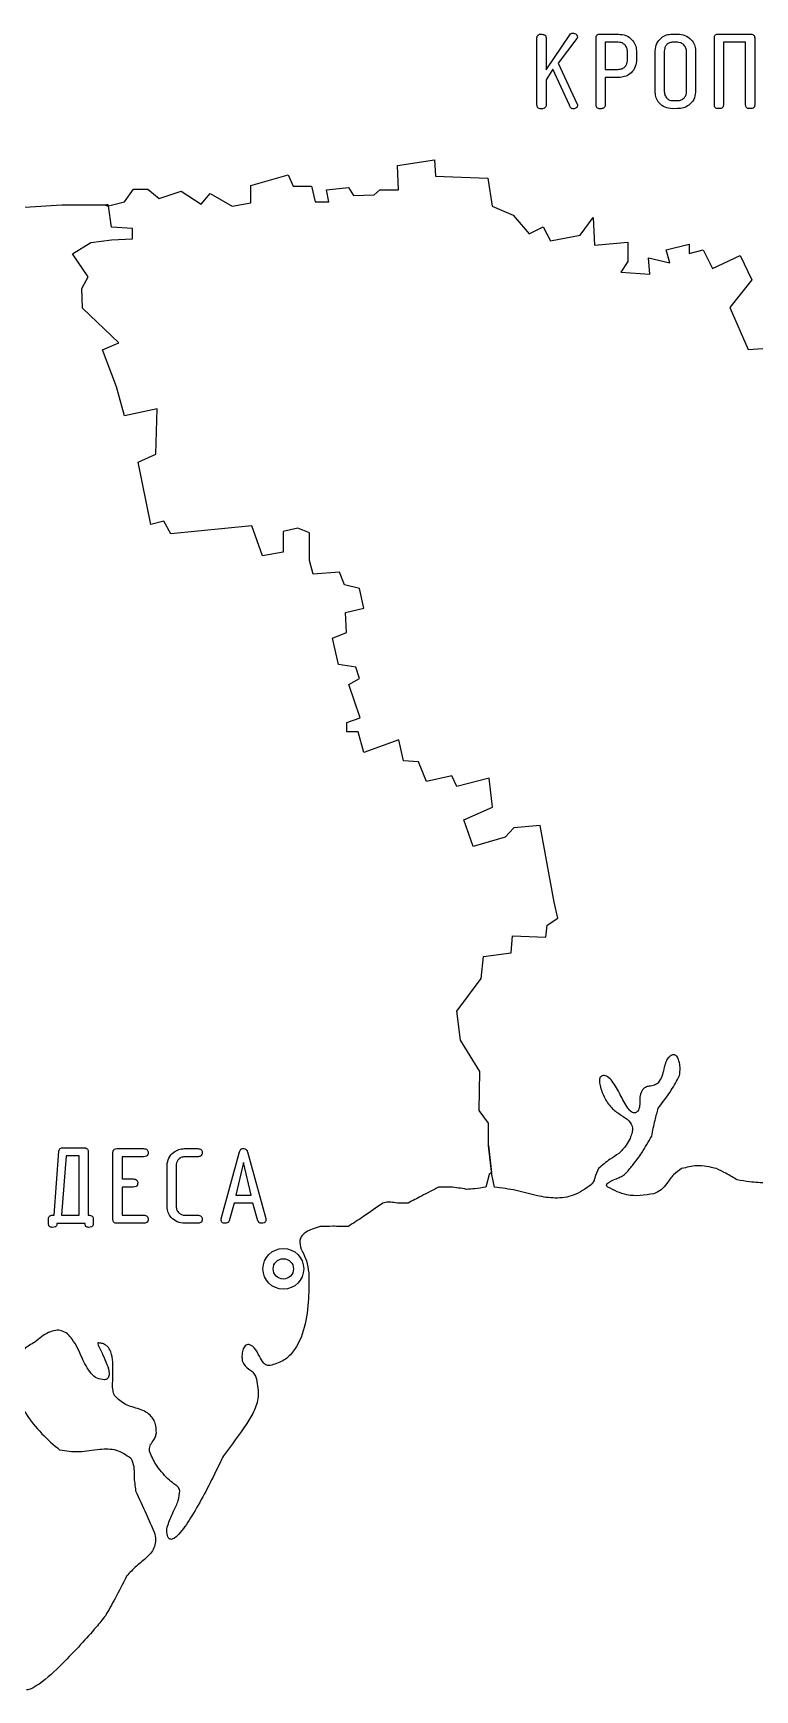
# Model space of a CAD drawing. Header units: millimetres. Extents: x 13 to 580, y 5 to 382.
# Drawn here: x 265.8 to 318.9, y 72.5 to 194.6 of the extents above; entities that cross this region are included whole.
import ezdxf

# ---------------------------------------------------------------- set-up
doc = ezdxf.new("R2010")
doc.units = ezdxf.units.MM

msp = doc.modelspace()

# ---------------------------------------------------------------- linework, layer by layer
at = {"color": 7, "linetype": 'Continuous', "lineweight": 25}
for p, q in [((302.88, 189.25), (302.88, 194.21)), ((303.55, 191.84), (305.3, 194.44)), ((303.55, 194.22), (303.55, 191.84)), ((305.81, 194.15), (304.45, 192.33)), ((307.24, 189.25), (307.24, 194.22)), ((307.51, 194.48), (308.88, 194.48)), ((312.84, 194.48), (313.24, 194.49)), ((315.95, 189.25), (315.95, 194.22)), ((316.22, 194.49), (318.58, 194.49)), ((318.92, 194.22), (318.92, 189.25)), ((308.87, 193.89), (307.91, 193.89)), ((307.91, 193.89), (307.91, 191.88)), ((309.54, 192.52), (309.54, 193.25)), ((310.21, 193.27), (310.21, 192.5)), ((311.59, 190.2), (311.59, 193.26)), ((312.26, 193.22), (312.26, 190.25)), ((313.23, 193.89), (312.85, 193.89)), ((313.9, 190.25), (313.9, 193.22)), ((314.57, 193.27), (314.57, 190.21)), ((318.25, 193.89), (316.62, 193.89)), ((316.62, 193.89), (316.62, 189.25)), ((318.25, 189.25), (318.25, 193.89)), ((304.05, 191.91), (303.55, 191.12)), ((305.28, 189.24), (304.05, 191.91)), ((304.45, 192.33), (305.83, 189.36)), ((307.91, 191.88), (308.87, 191.88)), ((303.55, 191.12), (303.55, 189.25)), ((307.91, 191.29), (307.91, 189.25)), ((308.91, 191.29), (307.91, 191.29)), ((312.86, 189.58), (313.23, 189.58)), ((313.24, 188.99), (312.85, 188.98)), ((292.61, 184.79), (295.33, 185.22)), ((292.67, 183.01), (292.61, 184.79)), ((295.33, 185.22), (295.4, 184.02)), ((281.8, 183.33), (284.56, 184.11)), ((281.8, 182.06), (281.8, 183.33)), ((284.56, 184.11), (284.92, 183.27)), ((284.92, 183.27), (286.28, 183.27)), ((286.28, 183.27), (286.54, 182.13)), ((287.38, 183.01), (289.01, 183.17)), ((289.01, 183.17), (289.36, 182.58)), ((295.4, 184.02), (299.26, 183.86)), ((299.26, 183.86), (299.59, 181.81)), ((271.1, 181.89), (267.88, 181.89)), ((271.32, 181.83), (272.49, 182.12)), ((272.49, 182.12), (273.17, 183.06)), ((273.17, 183.06), (274.21, 183.06)), ((274.21, 183.06), (275.05, 182.38)), ((275.05, 182.38), (276.68, 182.9)), ((276.68, 182.9), (278.14, 181.96)), ((278.14, 181.96), (278.82, 182.74)), ((278.82, 182.74), (280.44, 181.8)), ((280.44, 181.8), (281.8, 182.06)), ((286.54, 182.13), (287.55, 182.13)), ((287.55, 182.13), (287.38, 183.01)), ((289.36, 182.58), (290.89, 182.65)), ((290.89, 182.65), (291.31, 183.01)), ((291.31, 183.01), (292.67, 183.01)), ((267.88, 181.89), (265.16, 181.7)), ((271.55, 180.27), (271.32, 181.83)), ((299.59, 181.81), (301.14, 181.13)), ((301.14, 181.13), (302.31, 179.77)), ((306.07, 179.68), (307.02, 180.97)), ((307.02, 180.97), (307.11, 178.93)), ((273.08, 180.17), (271.55, 180.27)), ((273.08, 179.4), (273.08, 180.17)), ((302.31, 179.77), (303.35, 180.29)), ((303.35, 180.29), (303.87, 179.25)), ((303.87, 179.25), (306.07, 179.68)), ((268.66, 178.29), (270.03, 179.14)), ((269.83, 176.6), (268.66, 178.29)), ((270.03, 179.14), (271.55, 179.33)), ((271.55, 179.33), (273.08, 179.4)), ((307.11, 178.93), (309.58, 179.16)), ((309.58, 179.16), (309.58, 177.73)), ((312.4, 178.58), (314.09, 179)), ((312.66, 177.64), (312.4, 178.58)), ((314.09, 179), (314.09, 178.32)), ((314.09, 178.32), (315.13, 178.58)), ((315.13, 178.58), (315.81, 177.22)), ((309.58, 177.73), (309.06, 176.95)), ((311.2, 176.79), (311.1, 177.99)), ((311.1, 177.99), (312.66, 177.64)), ((315.81, 177.22), (317.85, 178.16)), ((317.85, 178.16), (318.7, 176.37)), ((269.35, 175.73), (269.83, 176.6)), ((309.06, 176.95), (311.2, 176.79)), ((318.7, 176.37), (317.08, 174.33)), ((269.41, 174.3), (269.35, 175.73)), ((272.07, 171.74), (269.41, 174.3)), ((317.08, 174.33), (318.44, 171.25)), ((270.87, 171.22), (272.07, 171.74)), ((271.91, 168.49), (270.87, 171.22)), ((318.44, 171.25), (320.94, 171.41)), ((272.5, 166.35), (271.91, 168.49)), ((274.9, 166.87), (272.5, 166.35)), ((274.81, 163.53), (274.9, 166.87)), ((273.51, 162.95), (274.81, 163.53)), ((274.45, 158.34), (273.51, 162.95)), ((275.39, 158.6), (274.45, 158.34)), ((275.91, 157.66), (275.39, 158.6)), ((281.88, 158.25), (275.91, 157.66)), ((282.66, 156.04), (281.88, 158.25)), ((285.26, 158.09), (284.19, 157.83)), ((284.19, 157.83), (284.19, 156.3)), ((286.13, 157.73), (285.26, 158.09)), ((286.13, 155.69), (286.13, 157.73)), ((284.19, 156.3), (282.66, 156.04)), ((286.39, 154.68), (286.13, 155.69)), ((288.34, 154.84), (286.39, 154.68)), ((288.7, 153.9), (288.34, 154.84)), ((289.8, 153.64), (288.7, 153.9)), ((290.13, 152.18), (289.8, 153.64)), ((288.77, 151.86), (290.13, 152.18)), ((288.86, 150.4), (288.77, 151.86)), ((287.82, 149.98), (288.86, 150.4)), ((288.25, 148.03), (287.82, 149.98)), ((289.54, 147.84), (288.25, 148.03)), ((289.81, 146.99), (289.54, 147.84)), ((289.03, 146.57), (289.81, 146.99)), ((289.87, 144.11), (289.03, 146.57)), ((288.87, 143.75), (289.87, 144.11)), ((288.87, 143.07), (288.87, 143.75)), ((289.71, 143.07), (288.87, 143.07)), ((290.13, 141.54), (289.71, 143.07)), ((292.7, 142.48), (290.13, 141.54)), ((293.05, 140.93), (292.7, 142.48)), ((294.16, 140.86), (293.05, 140.93)), ((294.74, 139.4), (294.16, 140.86)), ((296.62, 139.83), (294.74, 139.4)), ((296.98, 139.05), (296.62, 139.83)), ((299.35, 139.66), (296.98, 139.05)), ((299.61, 137.52), (299.35, 139.66)), ((297.5, 136.58), (299.61, 137.52)), ((298.18, 134.63), (297.5, 136.58)), ((301.17, 136), (300.55, 135.32)), ((303.11, 136.16), (301.17, 136)), ((304.16, 130.52), (303.11, 136.16)), ((300.55, 135.32), (298.18, 134.63)), ((304.42, 129.35), (304.16, 130.52)), ((303.54, 127.95), (303.64, 128.83)), ((303.64, 128.83), (304.42, 129.35)), ((300.98, 126.78), (301.08, 128.05)), ((301.08, 128.05), (303.54, 127.95)), ((298.77, 124.9), (298.94, 126.52)), ((298.94, 126.52), (300.98, 126.78)), ((296.99, 122.5), (298.77, 124.9)), ((297.25, 120.36), (296.99, 122.5)), ((298.68, 118.05), (297.25, 120.36)), ((298.62, 115.17), (298.68, 118.05)), ((299.3, 114.23), (298.62, 115.17)), ((299.3, 112.6), (299.3, 114.23)), ((267.94, 112.43), (269.48, 112.43)), ((271.95, 112.36), (273.9, 112.36)), ((276.92, 112.36), (277.88, 112.36)), ((299.3, 112.6), (299.53, 110.59)), ((299.56, 110.46), (299.3, 112.6)), ((267.31, 107.45), (267.67, 112.18)), ((268.19, 111.83), (267.85, 107.45)), ((269.15, 111.83), (268.19, 111.83)), ((269.15, 107.45), (269.15, 111.83)), ((269.82, 112.16), (269.82, 107.45)), ((271.65, 107.12), (271.65, 112.09)), ((273.9, 111.76), (272.32, 111.76)), ((272.32, 111.76), (272.32, 110.13)), ((275.63, 108.08), (275.63, 111.14)), ((276.3, 111.09), (276.3, 108.12)), ((277.88, 111.76), (276.92, 111.76)), ((279.63, 107.19), (280.98, 112.13)), ((281.27, 111.33), (280.7, 108.94)), ((281.84, 108.94), (281.27, 111.33)), ((281.56, 112.13), (282.91, 107.2)), ((272.32, 110.13), (273.13, 110.13)), ((299.37, 110.46), (299.11, 109.52)), ((299.53, 110.59), (299.37, 110.46)), ((299.76, 109.52), (299.56, 110.46)), ((272.32, 109.53), (272.32, 107.45)), ((273.13, 109.53), (272.32, 109.53)), ((280.7, 108.94), (281.84, 108.94)), ((267.17, 107.45), (267.31, 107.45)), ((267.85, 107.45), (269.15, 107.45)), ((269.82, 107.45), (269.86, 107.45)), ((272.32, 107.45), (273.9, 107.45)), ((276.93, 107.45), (277.89, 107.45)), ((280.58, 108.35), (280.22, 107.05)), ((281.96, 108.35), (280.58, 108.35)), ((282.33, 107.05), (281.96, 108.35)), ((266.91, 106.82), (266.91, 107.19)), ((269.6, 106.85), (267.52, 106.85)), ((267.52, 106.85), (267.52, 106.78)), ((269.6, 106.78), (269.6, 106.85)), ((270.2, 107.19), (270.2, 106.82)), ((273.9, 106.86), (271.95, 106.86)), ((277.89, 106.86), (276.93, 106.86))]:
    msp.add_line(p, q, dxfattribs=at)
for radius in [1.5, 0.75]:
    msp.add_circle((284.2, 103.5), radius, dxfattribs=at)
for points, knots in [([(302.88, 194.21), (302.88, 194.26), (302.89, 194.34), (303, 194.47), (303.11, 194.47), (303.18, 194.48)], [0, 0, 0, 0, 0.2815406, 0.5603162, 1, 1, 1, 1]), ([(303.18, 194.48), (303.27, 194.47), (303.38, 194.47), (303.49, 194.4), (303.54, 194.33), (303.55, 194.26), (303.55, 194.22)], [0, 0, 0, 0, 0.499126, 0.624719, 0.750407, 1, 1, 1, 1]), ([(305.3, 194.44), (305.34, 194.48), (305.39, 194.54), (305.48, 194.55), (305.52, 194.55)], [0, 0, 0, 0, 0.559317, 1, 1, 1, 1]), ([(305.52, 194.55), (305.56, 194.55), (305.65, 194.55), (305.76, 194.48), (305.84, 194.39), (305.86, 194.32), (305.87, 194.28)], [0, 0, 0, 0, 0.280613, 0.560693, 0.781424, 1, 1, 1, 1]), ([(305.87, 194.28), (305.86, 194.26), (305.86, 194.21), (305.83, 194.17), (305.81, 194.15)], [0, 0, 0, 0, 0.557562, 1, 1, 1, 1]), ([(307.24, 194.22), (307.24, 194.26), (307.24, 194.34), (307.31, 194.44), (307.41, 194.48), (307.48, 194.48), (307.51, 194.48)], [0, 0, 0, 0, 0.280738, 0.558504, 0.778751, 1, 1, 1, 1]), ([(308.88, 194.48), (309.07, 194.46), (309.44, 194.43), (309.87, 194.11), (310.16, 193.71), (310.19, 193.41), (310.21, 193.27)], [0, 0, 0, 0, 0.28001, 0.559683, 0.779981, 1, 1, 1, 1]), ([(311.59, 193.26), (311.61, 193.45), (311.66, 193.81), (312.01, 194.21), (312.41, 194.45), (312.7, 194.47), (312.84, 194.48)], [0, 0, 0, 0, 0.2794216, 0.5592025, 0.779537, 1, 1, 1, 1]), ([(313.24, 194.49), (313.42, 194.47), (313.8, 194.43), (314.23, 194.11), (314.52, 193.71), (314.55, 193.41), (314.57, 193.27)], [0, 0, 0, 0, 0.280058, 0.559753, 0.780026, 1, 1, 1, 1]), ([(315.95, 194.22), (315.95, 194.26), (315.96, 194.34), (316.02, 194.44), (316.12, 194.48), (316.19, 194.49), (316.22, 194.49)], [0, 0, 0, 0, 0.280738, 0.558504, 0.778751, 1, 1, 1, 1]), ([(318.58, 194.49), (318.62, 194.49), (318.71, 194.48), (318.84, 194.43), (318.91, 194.33), (318.92, 194.26), (318.92, 194.22)], [0, 0, 0, 0, 0.28119, 0.560589, 0.779767, 1, 1, 1, 1]), ([(309.54, 193.25), (309.53, 193.34), (309.5, 193.54), (309.31, 193.74), (309.1, 193.87), (308.95, 193.88), (308.87, 193.89)], [0, 0, 0, 0, 0.279246, 0.559282, 0.779667, 1, 1, 1, 1]), ([(312.85, 193.89), (312.76, 193.87), (312.58, 193.84), (312.39, 193.66), (312.28, 193.44), (312.27, 193.29), (312.26, 193.22)], [0, 0, 0, 0, 0.278576, 0.558776, 0.779258, 1, 1, 1, 1]), ([(313.9, 193.22), (313.88, 193.32), (313.86, 193.52), (313.68, 193.73), (313.46, 193.87), (313.3, 193.88), (313.23, 193.89)], [0, 0, 0, 0, 0.279536, 0.559301, 0.779565, 1, 1, 1, 1]), ([(308.87, 191.88), (308.97, 191.89), (309.16, 191.91), (309.38, 192.08), (309.52, 192.29), (309.53, 192.45), (309.54, 192.52)], [0, 0, 0, 0, 0.279682, 0.559538, 0.779743, 1, 1, 1, 1]), ([(310.21, 192.5), (310.18, 192.32), (310.13, 191.95), (309.77, 191.55), (309.35, 191.32), (309.05, 191.3), (308.91, 191.29)], [0, 0, 0, 0, 0.279027, 0.558953, 0.779361, 1, 1, 1, 1]), ([(303.18, 188.98), (303.14, 188.98), (303.05, 188.98), (302.94, 189.04), (302.89, 189.14), (302.89, 189.21), (302.88, 189.25)], [0, 0, 0, 0, 0.2810305, 0.5596768, 0.7793858, 1, 1, 1, 1]), ([(303.55, 189.25), (303.55, 189.22), (303.55, 189.15), (303.49, 189.06), (303.37, 188.99), (303.26, 188.98), (303.18, 188.98)], [0, 0, 0, 0, 0.186977, 0.373335, 0.560379, 1, 1, 1, 1]), ([(305.52, 188.98), (305.48, 188.99), (305.41, 189), (305.33, 189.1), (305.3, 189.19), (305.28, 189.24)], [0, 0, 0, 0, 0.278248, 0.559683, 1, 1, 1, 1]), ([(305.86, 189.24), (305.86, 189.21), (305.86, 189.15), (305.81, 189.07), (305.69, 188.99), (305.59, 188.98), (305.52, 188.98)], [0, 0, 0, 0, 0.18725, 0.373849, 0.560582, 1, 1, 1, 1]), ([(305.83, 189.36), (305.84, 189.34), (305.86, 189.3), (305.86, 189.26), (305.86, 189.24)], [0, 0, 0, 0, 0.560112, 1, 1, 1, 1]), ([(307.54, 188.98), (307.49, 188.98), (307.41, 188.99), (307.3, 189.05), (307.25, 189.15), (307.24, 189.21), (307.24, 189.25)], [0, 0, 0, 0, 0.281031, 0.559677, 0.779386, 1, 1, 1, 1]), ([(307.91, 189.25), (307.9, 189.2), (307.9, 189.14), (307.84, 189.07), (307.74, 188.99), (307.63, 188.99), (307.54, 188.98)], [0, 0, 0, 0, 0.249742, 0.375313, 0.501137, 1, 1, 1, 1]), ([(312.85, 188.98), (312.66, 189.01), (312.3, 189.05), (311.89, 189.37), (311.63, 189.77), (311.61, 190.06), (311.59, 190.2)], [0, 0, 0, 0, 0.27966, 0.559437, 0.77969, 1, 1, 1, 1]), ([(312.26, 190.25), (312.27, 190.15), (312.29, 189.97), (312.44, 189.75), (312.64, 189.61), (312.78, 189.59), (312.86, 189.58)], [0, 0, 0, 0, 0.280187, 0.559745, 0.780167, 1, 1, 1, 1]), ([(313.23, 189.58), (313.33, 189.59), (313.52, 189.61), (313.74, 189.8), (313.88, 190.02), (313.89, 190.17), (313.9, 190.25)], [0, 0, 0, 0, 0.279558, 0.55924, 0.779562, 1, 1, 1, 1]), ([(314.57, 190.21), (314.54, 190.02), (314.48, 189.64), (314.11, 189.25), (313.68, 189.02), (313.39, 189), (313.24, 188.99)], [0, 0, 0, 0, 0.278912, 0.558842, 0.779269, 1, 1, 1, 1]), ([(316.25, 188.99), (316.21, 188.99), (316.12, 188.99), (316.01, 189.05), (315.96, 189.15), (315.95, 189.22), (315.95, 189.25)], [0, 0, 0, 0, 0.281031, 0.559677, 0.779386, 1, 1, 1, 1]), ([(316.62, 189.25), (316.61, 189.21), (316.61, 189.14), (316.55, 189.07), (316.45, 189), (316.34, 188.99), (316.25, 188.99)], [0, 0, 0, 0, 0.249711, 0.375218, 0.501119, 1, 1, 1, 1]), ([(318.55, 188.99), (318.51, 188.99), (318.42, 188.99), (318.31, 189.05), (318.26, 189.15), (318.26, 189.22), (318.25, 189.25)], [0, 0, 0, 0, 0.281048, 0.559888, 0.779367, 1, 1, 1, 1]), ([(318.92, 189.25), (318.92, 189.21), (318.91, 189.14), (318.86, 189.07), (318.75, 189), (318.64, 188.99), (318.55, 188.99)], [0, 0, 0, 0, 0.249742, 0.375313, 0.501137, 1, 1, 1, 1]), ([(271.32, 181.83), (271.32, 181.84), (271.33, 181.85), (271.32, 181.87), (271.31, 181.88), (271.29, 181.89), (271.25, 181.9), (271.2, 181.9), (271.15, 181.89), (271.11, 181.88), (271.1, 181.89), (271.09, 181.89), (271.09, 181.89), (271.09, 181.89), (271.09, 181.89), (271.09, 181.89), (271.09, 181.89), (271.1, 181.89), (271.1, 181.89)], [0, 0, 0, 0, 0.078121, 0.140791, 0.198516, 0.259751, 0.40393, 0.570929, 0.838591, 0.964761, 0.974926, 0.977357, 0.979428, 0.981311, 0.983246, 0.985474, 0.988172, 1, 1, 1, 1]), ([(271.1, 181.89), (271.14, 181.87), (271.22, 181.84), (271.29, 181.82), (271.33, 181.81)], [0, 0, 0, 0, 0.583649, 1, 1, 1, 1]), ([(312.86, 119.26), (312.74, 119.2), (312.5, 119.07), (312.34, 118.66), (312.22, 118.2), (312.11, 117.68), (311.92, 117.37), (311.82, 117.22)], [0, 0, 0, 0, 0.163296, 0.338302, 0.535702, 0.775677, 1, 1, 1, 1]), ([(313.38, 117.74), (313.4, 117.87), (313.44, 118.15), (313.41, 118.55), (313.33, 118.9), (313.23, 119.12), (313.11, 119.23), (313.04, 119.27), (312.95, 119.28), (312.89, 119.27), (312.86, 119.26)], [0, 0, 0, 0, 0.2171196, 0.4669208, 0.6526689, 0.8067582, 0.8560417, 0.9021536, 0.948562, 1, 1, 1, 1]), ([(307.73, 117.74), (307.7, 117.73), (307.64, 117.71), (307.57, 117.66), (307.52, 117.58), (307.46, 117.41), (307.5, 117.08), (307.65, 116.59), (307.8, 116.23), (307.9, 116.02)], [0, 0, 0, 0, 0.05033, 0.095208, 0.139672, 0.187479, 0.386999, 0.633788, 1, 1, 1, 1]), ([(310.14, 115.01), (310.09, 115), (309.99, 114.99), (309.78, 115.09), (309.42, 115.53), (309.02, 116.34), (308.59, 117.16), (308.17, 117.61), (307.92, 117.74), (307.79, 117.74), (307.73, 117.74)], [0, 0, 0, 0, 0.0365479, 0.0758516, 0.180013, 0.4760199, 0.7832757, 0.90308, 0.9528756, 1, 1, 1, 1]), ([(311.82, 117.22), (311.73, 117.15), (311.53, 117), (311.18, 116.97), (310.87, 116.9), (310.72, 116.76), (310.65, 116.7)], [0, 0, 0, 0, 0.264293, 0.558632, 0.785889, 1, 1, 1, 1]), ([(311.82, 115.34), (312.15, 115.77), (312.73, 116.53), (313.18, 117.37), (313.38, 117.74)], [0, 0, 0, 0, 0.568437, 1, 1, 1, 1]), ([(307.9, 116.02), (308.06, 115.76), (308.38, 115.28), (309.06, 114.85), (309.67, 114.48), (309.96, 113.96), (309.89, 113.49), (309.73, 113.07), (309.56, 112.78), (309.46, 112.61)], [0, 0, 0, 0, 0.205092, 0.389945, 0.550254, 0.689719, 0.76656, 0.866958, 1, 1, 1, 1]), ([(310.65, 116.7), (310.59, 116.56), (310.44, 116.26), (310.46, 115.77), (310.44, 115.38), (310.32, 115.11), (310.2, 115.04), (310.14, 115.01)], [0, 0, 0, 0, 0.250412, 0.530331, 0.785293, 0.892124, 1, 1, 1, 1]), ([(311.34, 113.29), (311.41, 113.68), (311.54, 114.37), (311.74, 115.04), (311.82, 115.34)], [0, 0, 0, 0, 0.563769, 1, 1, 1, 1]), ([(267.67, 112.18), (267.68, 112.22), (267.69, 112.3), (267.76, 112.38), (267.85, 112.42), (267.91, 112.43), (267.94, 112.43)], [0, 0, 0, 0, 0.280524, 0.55903, 0.779358, 1, 1, 1, 1]), ([(269.48, 112.43), (269.53, 112.43), (269.62, 112.42), (269.74, 112.37), (269.81, 112.27), (269.82, 112.2), (269.82, 112.16)], [0, 0, 0, 0, 0.2811038, 0.5602374, 0.7795387, 1, 1, 1, 1]), ([(271.65, 112.09), (271.65, 112.13), (271.66, 112.22), (271.76, 112.34), (271.88, 112.35), (271.95, 112.36)], [0, 0, 0, 0, 0.281541, 0.560316, 1, 1, 1, 1]), ([(273.9, 112.36), (273.95, 112.35), (274.04, 112.35), (274.17, 112.29), (274.23, 112.17), (274.24, 112.1), (274.24, 112.06)], [0, 0, 0, 0, 0.280874, 0.559656, 0.779196, 1, 1, 1, 1]), ([(275.63, 111.14), (275.66, 111.32), (275.71, 111.69), (276.07, 112.08), (276.49, 112.32), (276.78, 112.35), (276.92, 112.36)], [0, 0, 0, 0, 0.279048, 0.558894, 0.77945, 1, 1, 1, 1]), ([(277.88, 112.36), (277.93, 112.36), (278.03, 112.35), (278.15, 112.29), (278.22, 112.18), (278.22, 112.1), (278.22, 112.06)], [0, 0, 0, 0, 0.280874, 0.559656, 0.779196, 1, 1, 1, 1]), ([(280.98, 112.13), (280.99, 112.17), (281.01, 112.23), (281.07, 112.31), (281.15, 112.36), (281.21, 112.36), (281.23, 112.36)], [0, 0, 0, 0, 0.28016, 0.559878, 0.779544, 1, 1, 1, 1]), ([(281.23, 112.36), (281.28, 112.36), (281.36, 112.36), (281.46, 112.3), (281.53, 112.22), (281.55, 112.16), (281.56, 112.13)], [0, 0, 0, 0, 0.280299, 0.559728, 0.77962, 1, 1, 1, 1]), ([(309.46, 112.61), (309.28, 112.4), (308.95, 111.99), (308.16, 111.54), (307.69, 111.13), (307.41, 110.89)], [0, 0, 0, 0, 0.305835, 0.587995, 1, 1, 1, 1]), ([(309.46, 110.57), (309.63, 110.78), (310.04, 111.26), (310.69, 112.15), (311.1, 112.88), (311.34, 113.29)], [0, 0, 0, 0, 0.246896, 0.567489, 1, 1, 1, 1]), ([(274.24, 112.06), (274.24, 112.01), (274.23, 111.91), (274.1, 111.78), (273.98, 111.77), (273.9, 111.76)], [0, 0, 0, 0, 0.281461, 0.560162, 1, 1, 1, 1]), ([(276.92, 111.76), (276.83, 111.75), (276.64, 111.72), (276.43, 111.54), (276.32, 111.32), (276.31, 111.17), (276.3, 111.09)], [0, 0, 0, 0, 0.279087, 0.559118, 0.77947, 1, 1, 1, 1]), ([(278.22, 112.06), (278.22, 112.01), (278.21, 111.92), (278.09, 111.78), (277.96, 111.77), (277.88, 111.76)], [0, 0, 0, 0, 0.281461, 0.560162, 1, 1, 1, 1]), ([(316.11, 110.89), (315.62, 111), (314.76, 111.2), (313.91, 110.98), (313.54, 110.89)], [0, 0, 0, 0, 0.5693006, 1, 1, 1, 1]), ([(273.13, 110.13), (273.18, 110.12), (273.28, 110.12), (273.4, 110.06), (273.47, 109.94), (273.47, 109.87), (273.47, 109.83)], [0, 0, 0, 0, 0.280874, 0.559656, 0.779196, 1, 1, 1, 1]), ([(307.41, 110.89), (307.31, 110.67), (307.17, 110.36), (307.08, 109.93), (306.95, 109.79), (306.89, 109.72)], [0, 0, 0, 0, 0.572577, 0.793106, 1, 1, 1, 1]), ([(308.1, 109.53), (308.08, 109.54), (308.05, 109.57), (308.02, 109.61), (308, 109.66), (308.01, 109.7), (308.03, 109.74), (308.09, 109.82), (308.23, 109.91), (308.49, 110.04), (308.82, 110.18), (309.18, 110.34), (309.37, 110.5), (309.46, 110.57)], [0, 0, 0, 0, 0.033879, 0.061149, 0.084271, 0.106294, 0.129998, 0.157103, 0.25583, 0.384293, 0.619091, 0.827178, 1, 1, 1, 1]), ([(313.54, 110.89), (313.33, 110.75), (312.89, 110.46), (312.49, 109.84), (312.06, 109.29), (311.69, 109.12), (311.5, 109.04)], [0, 0, 0, 0, 0.271358, 0.563521, 0.787176, 1, 1, 1, 1]), ([(317.63, 110.05), (317.36, 110.22), (316.86, 110.53), (316.34, 110.78), (316.11, 110.89)], [0, 0, 0, 0, 0.5584437, 1, 1, 1, 1]), ([(322.6, 110.22), (322.42, 110.13), (321.99, 109.94), (321.04, 109.84), (319.87, 109.82), (318.65, 109.88), (317.94, 110), (317.63, 110.05)], [0, 0, 0, 0, 0.117752, 0.275891, 0.566842, 0.816962, 1, 1, 1, 1]), ([(273.47, 109.83), (273.47, 109.78), (273.46, 109.68), (273.34, 109.54), (273.21, 109.54), (273.13, 109.53)], [0, 0, 0, 0, 0.281461, 0.560162, 1, 1, 1, 1]), ([(295.64, 109.52), (295.22, 109.3), (294.47, 108.91), (293.72, 108.52), (293.4, 108.35)], [0, 0, 0, 0, 0.562075, 1, 1, 1, 1]), ([(297.68, 109.36), (297.29, 109.43), (296.62, 109.55), (295.93, 109.53), (295.64, 109.52)], [0, 0, 0, 0, 0.568839, 1, 1, 1, 1]), ([(299.11, 109.52), (298.84, 109.48), (298.37, 109.4), (297.89, 109.37), (297.68, 109.36)], [0, 0, 0, 0, 0.561077, 1, 1, 1, 1]), ([(306.89, 109.72), (306.47, 109.41), (305.67, 108.84), (304.23, 108.66), (302.81, 108.87), (301.36, 109.32), (300.29, 109.45), (299.76, 109.52)], [0, 0, 0, 0, 0.208746, 0.388634, 0.567464, 0.783959, 1, 1, 1, 1]), ([(311.5, 109.04), (310.82, 108.93), (309.62, 108.74), (308.56, 109.29), (308.1, 109.53)], [0, 0, 0, 0, 0.568952, 1, 1, 1, 1]), ([(266.91, 107.19), (266.91, 107.23), (266.91, 107.31), (266.98, 107.4), (267.08, 107.44), (267.14, 107.45), (267.17, 107.45)], [0, 0, 0, 0, 0.2808179, 0.5586035, 0.7787502, 1, 1, 1, 1]), ([(269.86, 107.45), (269.91, 107.45), (270, 107.44), (270.12, 107.4), (270.2, 107.3), (270.2, 107.22), (270.2, 107.19)], [0, 0, 0, 0, 0.281074, 0.560465, 0.779646, 1, 1, 1, 1]), ([(273.9, 107.45), (273.95, 107.45), (274.05, 107.44), (274.17, 107.38), (274.24, 107.27), (274.24, 107.19), (274.24, 107.15)], [0, 0, 0, 0, 0.280874, 0.559656, 0.779196, 1, 1, 1, 1]), ([(276.93, 106.86), (276.74, 106.88), (276.37, 106.92), (275.95, 107.25), (275.68, 107.64), (275.65, 107.93), (275.63, 108.08)], [0, 0, 0, 0, 0.279708, 0.559768, 0.779906, 1, 1, 1, 1]), ([(276.3, 108.12), (276.31, 108.03), (276.33, 107.83), (276.5, 107.62), (276.7, 107.48), (276.85, 107.46), (276.93, 107.45)], [0, 0, 0, 0, 0.279981, 0.559513, 0.779906, 1, 1, 1, 1]), ([(277.89, 107.45), (277.93, 107.45), (278.03, 107.45), (278.16, 107.38), (278.22, 107.27), (278.22, 107.19), (278.23, 107.16)], [0, 0, 0, 0, 0.280874, 0.559656, 0.779196, 1, 1, 1, 1]), ([(291.52, 108.35), (291.05, 108.01), (290.22, 107.42), (289.36, 106.87), (288.99, 106.63)], [0, 0, 0, 0, 0.563198, 1, 1, 1, 1]), ([(293.4, 108.35), (293.04, 108.34), (292.55, 108.33), (291.92, 108.45), (291.65, 108.38), (291.52, 108.35)], [0, 0, 0, 0, 0.5597976, 0.7843501, 1, 1, 1, 1]), ([(267.17, 106.56), (267.13, 106.56), (267.05, 106.56), (266.95, 106.63), (266.91, 106.72), (266.91, 106.79), (266.91, 106.82)], [0, 0, 0, 0, 0.280783, 0.559226, 0.779057, 1, 1, 1, 1]), ([(267.52, 106.78), (267.51, 106.74), (267.5, 106.68), (267.45, 106.62), (267.35, 106.56), (267.25, 106.56), (267.17, 106.56)], [0, 0, 0, 0, 0.249214, 0.374758, 0.500418, 1, 1, 1, 1]), ([(269.86, 106.56), (269.83, 106.56), (269.75, 106.56), (269.66, 106.61), (269.61, 106.69), (269.6, 106.75), (269.6, 106.78)], [0, 0, 0, 0, 0.280934, 0.559854, 0.779235, 1, 1, 1, 1]), ([(270.2, 106.82), (270.2, 106.79), (270.2, 106.73), (270.15, 106.64), (270.04, 106.57), (269.94, 106.56), (269.86, 106.56)], [0, 0, 0, 0, 0.1873977, 0.3740531, 0.5607014, 1, 1, 1, 1]), ([(271.95, 106.86), (271.91, 106.86), (271.82, 106.86), (271.71, 106.92), (271.66, 107.02), (271.65, 107.09), (271.65, 107.12)], [0, 0, 0, 0, 0.2810305, 0.5596768, 0.7793858, 1, 1, 1, 1]), ([(274.24, 107.15), (274.24, 107.11), (274.23, 107.01), (274.11, 106.87), (273.98, 106.86), (273.9, 106.86)], [0, 0, 0, 0, 0.281461, 0.560162, 1, 1, 1, 1]), ([(278.23, 107.16), (278.22, 107.11), (278.22, 107.01), (278.09, 106.87), (277.96, 106.86), (277.89, 106.86)], [0, 0, 0, 0, 0.281461, 0.560162, 1, 1, 1, 1]), ([(279.62, 107.12), (279.63, 107.13), (279.63, 107.16), (279.63, 107.18), (279.63, 107.19)], [0, 0, 0, 0, 0.559751, 1, 1, 1, 1]), ([(279.9, 106.86), (279.86, 106.86), (279.78, 106.87), (279.67, 106.93), (279.63, 107.02), (279.63, 107.09), (279.62, 107.12)], [0, 0, 0, 0, 0.280673, 0.558883, 0.778996, 1, 1, 1, 1]), ([(280.22, 107.05), (280.2, 107.02), (280.17, 106.94), (280.05, 106.87), (279.95, 106.86), (279.9, 106.86)], [0, 0, 0, 0, 0.279596, 0.559257, 1, 1, 1, 1]), ([(282.58, 106.86), (282.55, 106.86), (282.48, 106.87), (282.38, 106.93), (282.35, 107), (282.33, 107.05)], [0, 0, 0, 0, 0.281133, 0.562229, 1, 1, 1, 1]), ([(282.92, 107.12), (282.92, 107.09), (282.92, 107.03), (282.87, 106.95), (282.76, 106.87), (282.65, 106.87), (282.58, 106.86)], [0, 0, 0, 0, 0.187163, 0.373741, 0.560675, 1, 1, 1, 1]), ([(282.91, 107.2), (282.91, 107.18), (282.92, 107.16), (282.92, 107.13), (282.92, 107.12)], [0, 0, 0, 0, 0.559942, 1, 1, 1, 1]), ([(286.91, 106.63), (286.71, 106.56), (286.36, 106.45), (285.91, 106.24), (285.61, 106.01), (285.43, 105.74), (285.38, 105.31), (285.6, 104.76), (285.95, 104.07), (286.03, 103.51), (286.07, 103.22)], [0, 0, 0, 0, 0.144065, 0.252778, 0.334019, 0.404941, 0.469809, 0.6189, 0.799865, 1, 1, 1, 1]), ([(288.99, 106.63), (288.6, 106.63), (287.91, 106.64), (287.22, 106.63), (286.91, 106.63)], [0, 0, 0, 0, 0.555223, 1, 1, 1, 1]), ([(286.07, 103.22), (286.08, 102.58), (286.09, 101.22), (285.84, 99.21), (285.18, 97.58), (284.18, 96.65), (283.54, 96.47), (283.22, 96.37)], [0, 0, 0, 0, 0.237914, 0.505656, 0.756102, 0.874496, 1, 1, 1, 1]), ([(271.03, 95.33), (270.84, 95.35), (270.46, 95.38), (269.83, 95.97), (269.33, 97.01), (268.88, 98.06), (268.32, 98.72), (267.89, 98.97), (267.39, 98.99), (266.68, 98.75), (266.21, 98.37), (265.89, 98.11)], [0, 0, 0, 0, 0.077176, 0.155104, 0.340027, 0.554715, 0.627346, 0.69416, 0.75465, 0.829711, 1, 1, 1, 1]), ([(265.89, 98.11), (265.62, 97.95), (265.11, 97.64), (264.55, 96.99), (264.13, 95.98), (264.29, 94.47), (265.16, 92.84), (266.33, 91.36), (267.28, 90.54), (267.72, 90.16)], [0, 0, 0, 0, 0.098151, 0.181159, 0.256576, 0.426901, 0.619179, 0.819874, 1, 1, 1, 1]), ([(270.54, 98.04), (270.54, 98.04), (270.53, 98.04), (270.53, 98.04), (270.53, 98.03), (270.53, 98.02), (270.53, 98), (270.61, 97.71), (270.9, 97.22), (271.2, 96.5), (271.37, 95.96), (271.36, 95.62), (271.31, 95.48), (271.23, 95.4), (271.14, 95.35), (271.07, 95.34), (271.03, 95.33)], [0, 0, 0, 0, 0.001733, 0.003492, 0.005615, 0.008288, 0.015543, 0.025456, 0.305029, 0.566127, 0.792984, 0.850814, 0.899753, 0.93025, 0.962486, 1, 1, 1, 1]), ([(271.76, 94.16), (271.72, 94.28), (271.62, 94.56), (271.62, 95.18), (271.65, 95.95), (271.64, 96.79), (271.51, 97.41), (271.28, 97.76), (271.08, 97.92), (270.83, 98.03), (270.64, 98.04), (270.54, 98.04)], [0, 0, 0, 0, 0.085417, 0.198018, 0.40851, 0.59923, 0.764784, 0.82031, 0.874803, 0.932843, 1, 1, 1, 1]), ([(281.66, 97.93), (281.61, 97.93), (281.51, 97.93), (281.38, 97.83), (281.28, 97.68), (281.19, 97.44), (281.13, 97.11), (281.16, 96.85), (281.17, 96.73)], [0, 0, 0, 0, 0.101392, 0.203988, 0.321336, 0.454017, 0.740496, 1, 1, 1, 1]), ([(283.22, 96.37), (283.13, 96.37), (282.96, 96.38), (282.67, 96.63), (282.42, 97.09), (282.17, 97.56), (281.89, 97.85), (281.73, 97.9), (281.66, 97.93)], [0, 0, 0, 0, 0.106318, 0.215405, 0.479887, 0.791072, 0.898519, 1, 1, 1, 1]), ([(281.17, 96.73), (281.23, 96.6), (281.35, 96.32), (281.71, 96.09), (282.02, 95.84), (282.12, 95.63), (282.18, 95.53)], [0, 0, 0, 0, 0.265575, 0.553443, 0.780928, 1, 1, 1, 1]), ([(282.18, 95.53), (282.27, 95.09), (282.45, 94.28), (282.12, 93.08), (281.2, 91.59), (280.37, 90.5), (279.78, 89.72)], [0, 0, 0, 0, 0.199941, 0.375318, 0.552218, 1, 1, 1, 1]), ([(274.85, 91.43), (274.84, 91.6), (274.83, 91.91), (274.7, 92.32), (274.36, 92.83), (273.59, 93.22), (272.54, 93.42), (272.02, 93.91), (271.76, 94.16)], [0, 0, 0, 0, 0.113518, 0.206754, 0.288258, 0.520771, 0.765675, 1, 1, 1, 1]), ([(274.33, 90.07), (274.34, 90.2), (274.35, 90.48), (274.59, 90.8), (274.79, 91.11), (274.83, 91.33), (274.85, 91.43)], [0, 0, 0, 0, 0.25692, 0.54914, 0.782235, 1, 1, 1, 1]), ([(267.72, 90.16), (268.19, 90.09), (269.19, 89.95), (270.55, 90.25), (271.93, 90.26), (272.62, 89.79), (272.97, 89.55)], [0, 0, 0, 0, 0.26147, 0.550001, 0.771787, 1, 1, 1, 1]), ([(272.97, 89.55), (273.05, 89.35), (273.23, 88.93), (273.18, 88.1), (273.27, 87.51), (273.32, 87.15)], [0, 0, 0, 0, 0.269818, 0.552918, 1, 1, 1, 1]), ([(275.69, 88.03), (275.37, 88.37), (274.81, 88.98), (274.48, 89.74), (274.33, 90.07)], [0, 0, 0, 0, 0.5640087, 1, 1, 1, 1]), ([(279.78, 89.72), (279.71, 89.57), (279.53, 89.2), (279.07, 88.25), (278.39, 86.91), (277.53, 85.39), (276.82, 84.29), (276.31, 83.74), (276.07, 83.6), (275.96, 83.56), (275.86, 83.58), (275.79, 83.62), (275.74, 83.67), (275.71, 83.72), (275.7, 83.75)], [0, 0, 0, 0, 0.062842, 0.164196, 0.41195, 0.65084, 0.848957, 0.924313, 0.942283, 0.957101, 0.970048, 0.978811, 0.988572, 1, 1, 1, 1]), ([(276.57, 87.15), (276.53, 87.26), (276.44, 87.48), (276.07, 87.7), (275.84, 87.9), (275.69, 88.03)], [0, 0, 0, 0, 0.264533, 0.547465, 1, 1, 1, 1]), ([(273.32, 87.15), (273.58, 86.58), (274.03, 85.57), (274.49, 84.55), (274.69, 84.1)], [0, 0, 0, 0, 0.558434, 1, 1, 1, 1]), ([(275.7, 83.75), (275.66, 83.9), (275.57, 84.22), (275.77, 84.88), (276.09, 85.6), (276.48, 86.38), (276.54, 86.91), (276.57, 87.15)], [0, 0, 0, 0, 0.127032, 0.278351, 0.5554, 0.800505, 1, 1, 1, 1]), ([(274.69, 84.1), (274.74, 83.91), (274.82, 83.56), (274.71, 82.88), (274.17, 82.21), (273.35, 81.63), (272.88, 81.11), (272.65, 80.85)], [0, 0, 0, 0, 0.142981, 0.262396, 0.49185, 0.743773, 1, 1, 1, 1]), ([(272.65, 80.85), (272.37, 80.3), (271.88, 79.31), (271.33, 78.36), (271.09, 77.94)], [0, 0, 0, 0, 0.561487, 1, 1, 1, 1]), ([(271.09, 77.94), (270.87, 77.66), (270.28, 76.93), (269.22, 75.75), (267.86, 74.32), (266.66, 73.19), (265.78, 72.62), (265.46, 72.49), (265.34, 72.48), (265.29, 72.48)], [0, 0, 0, 0, 0.1330747, 0.3466706, 0.5899465, 0.8714513, 0.9560241, 0.980433, 1, 1, 1, 1])]:
    msp.add_open_spline(points, degree=3, knots=knots, dxfattribs=at)

doc.saveas('drawing.dxf')
